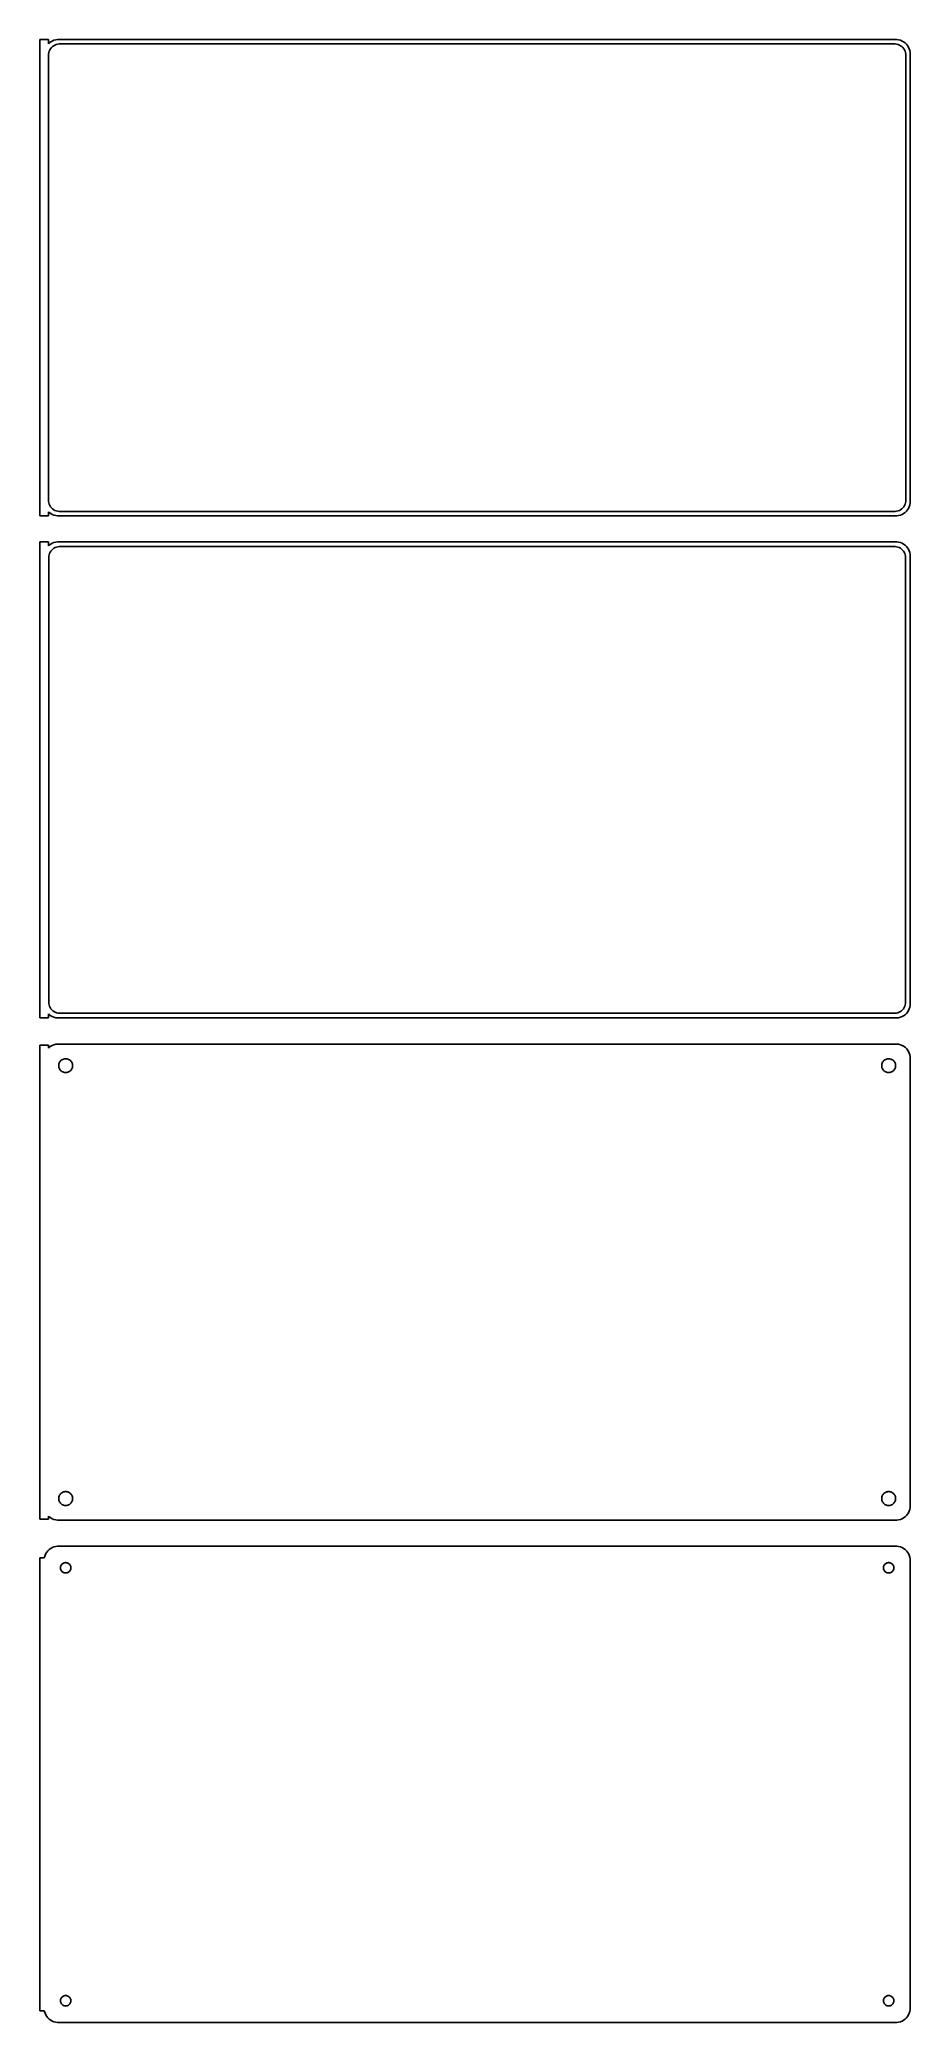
# Model space of a CAD drawing. Header units: metres. Extents: x -152 to 150, y 440 to 1126.
import ezdxf

# ---------------------------------------------------------------- set-up
doc = ezdxf.new("R2010")
doc.units = ezdxf.units.M

msp = doc.modelspace()

# ---------------------------------------------------------------- linework, layer by layer
for p, q in [((-148.5, 1126.49), (-151.5, 1126.49)), ((-151.5, 1126.49), (-151.5, 961.51)), ((-148.5, 1125.06), (-148.5, 1126.49)), ((-148.187, 1125.35), (-148.5, 1125.06)), ((-148.5, 1121), (-148.468, 1121.5)), ((-148.5, 967), (-148.5, 1121)), ((-148.468, 1121.5), (-148.374, 1121.99)), ((-148.374, 1121.99), (-148.219, 1122.47)), ((-148.219, 1122.47), (-148.005, 1122.93)), ((-147.679, 1125.72), (-148.187, 1125.35)), ((-148.005, 1122.93), (-147.736, 1123.35)), ((-147.736, 1123.35), (-147.416, 1123.74)), ((-147.129, 1126.02), (-147.679, 1125.72)), ((-147.416, 1123.74), (-147.05, 1124.08)), ((-146.545, 1126.26), (-147.129, 1126.02)), ((-147.05, 1124.08), (-146.643, 1124.38)), ((-146.643, 1124.38), (-146.203, 1124.62)), ((-145.937, 1126.41), (-146.545, 1126.26)), ((-146.203, 1124.62), (-145.736, 1124.8)), ((-145.314, 1126.49), (-145.937, 1126.41)), ((-145.736, 1124.8), (-145.25, 1124.93)), ((145.314, 1126.49), (-145.314, 1126.49)), ((-145.25, 1124.93), (-144.751, 1124.99)), ((-144.751, 1124.99), (144.751, 1124.99)), ((144.751, 1124.99), (145.25, 1124.93)), ((145.25, 1124.93), (145.736, 1124.8)), ((145.937, 1126.41), (145.314, 1126.49)), ((145.736, 1124.8), (146.203, 1124.62)), ((146.545, 1126.26), (145.937, 1126.41)), ((146.203, 1124.62), (146.643, 1124.38)), ((147.129, 1126.02), (146.545, 1126.26)), ((146.643, 1124.38), (147.05, 1124.08)), ((147.05, 1124.08), (147.416, 1123.74)), ((147.679, 1125.72), (147.129, 1126.02)), ((147.416, 1123.74), (147.736, 1123.35)), ((148.187, 1125.35), (147.679, 1125.72)), ((147.736, 1123.35), (148.005, 1122.93)), ((148.005, 1122.93), (148.219, 1122.47)), ((148.645, 1124.92), (148.187, 1125.35)), ((148.219, 1122.47), (148.374, 1121.99)), ((148.374, 1121.99), (148.468, 1121.5)), ((148.468, 1121.5), (148.5, 1121)), ((148.5, 1121), (148.5, 967)), ((149.045, 1124.44), (148.645, 1124.92)), ((149.382, 1123.91), (149.045, 1124.44)), ((149.649, 1123.34), (149.382, 1123.91)), ((149.843, 1122.74), (149.649, 1123.34)), ((149.961, 1122.13), (149.843, 1122.74)), ((150, 1121.5), (149.961, 1122.13)), ((150, 966.5), (150, 1121.5)), ((-148.468, 966.499), (-148.5, 967)), ((-148.5, 962.941), (-148.187, 962.647)), ((-148.5, 961.51), (-148.5, 962.941)), ((-148.374, 966.005), (-148.468, 966.499)), ((-148.219, 965.528), (-148.374, 966.005)), ((-148.005, 965.073), (-148.219, 965.528)), ((-148.187, 962.647), (-147.679, 962.278)), ((-147.736, 964.649), (-148.005, 965.073)), ((-147.416, 964.262), (-147.736, 964.649)), ((-147.679, 962.278), (-147.129, 961.976)), ((-147.05, 963.918), (-147.416, 964.262)), ((-147.129, 961.976), (-146.545, 961.745)), ((-146.643, 963.623), (-147.05, 963.918)), ((-146.203, 963.381), (-146.643, 963.623)), ((-145.736, 963.196), (-146.203, 963.381)), ((-145.25, 963.071), (-145.736, 963.196)), ((-144.751, 963.008), (-145.25, 963.071)), ((144.751, 963.008), (-144.751, 963.008)), ((145.25, 963.071), (144.751, 963.008)), ((145.736, 963.196), (145.25, 963.071)), ((146.203, 963.381), (145.736, 963.196)), ((146.643, 963.623), (146.203, 963.381)), ((146.545, 961.745), (147.129, 961.976)), ((147.05, 963.918), (146.643, 963.623)), ((147.416, 964.262), (147.05, 963.918)), ((147.129, 961.976), (147.679, 962.278)), ((147.736, 964.649), (147.416, 964.262)), ((147.679, 962.278), (148.187, 962.647)), ((148.005, 965.073), (147.736, 964.649)), ((148.219, 965.528), (148.005, 965.073)), ((148.187, 962.647), (148.645, 963.077)), ((148.374, 966.005), (148.219, 965.528)), ((148.468, 966.499), (148.374, 966.005)), ((148.5, 967), (148.468, 966.499)), ((148.645, 963.077), (149.045, 963.561)), ((149.045, 963.561), (149.382, 964.091)), ((149.382, 964.091), (149.649, 964.659)), ((149.649, 964.659), (149.843, 965.257)), ((149.843, 965.257), (149.961, 965.873)), ((149.961, 965.873), (150, 966.5)), ((-151.5, 961.51), (-148.5, 961.51)), ((-146.545, 961.745), (-145.937, 961.589)), ((-145.937, 961.589), (-145.314, 961.51)), ((-145.314, 961.51), (145.314, 961.51)), ((145.314, 961.51), (145.937, 961.589)), ((145.937, 961.589), (146.545, 961.745)), ((-148.5, 952.49), (-151.5, 952.49)), ((-151.5, 952.49), (-151.5, 787.51)), ((-148.5, 951.059), (-148.5, 952.49)), ((-148.187, 951.353), (-148.5, 951.059)), ((-148.251, 947.963), (-148.101, 948.426)), ((-147.679, 951.722), (-148.187, 951.353)), ((-148.101, 948.426), (-147.894, 948.866)), ((-147.894, 948.866), (-147.633, 949.276)), ((-147.129, 952.024), (-147.679, 951.722)), ((-147.633, 949.276), (-147.323, 949.651)), ((-147.323, 949.651), (-146.969, 949.984)), ((-146.545, 952.255), (-147.129, 952.024)), ((-146.969, 949.984), (-146.575, 950.27)), ((-146.575, 950.27), (-146.149, 950.504)), ((-145.937, 952.411), (-146.545, 952.255)), ((-146.149, 950.504), (-145.697, 950.683)), ((-145.314, 952.49), (-145.937, 952.411)), ((-145.697, 950.683), (-145.226, 950.804)), ((145.314, 952.49), (-145.314, 952.49)), ((-145.226, 950.804), (-144.743, 950.865)), ((-144.743, 950.865), (144.743, 950.865)), ((144.743, 950.865), (145.226, 950.804)), ((145.226, 950.804), (145.697, 950.683)), ((145.937, 952.411), (145.314, 952.49)), ((145.697, 950.683), (146.149, 950.504)), ((146.545, 952.255), (145.937, 952.411)), ((146.149, 950.504), (146.575, 950.27)), ((147.129, 952.024), (146.545, 952.255)), ((146.575, 950.27), (146.969, 949.984)), ((146.969, 949.984), (147.323, 949.651)), ((147.679, 951.722), (147.129, 952.024)), ((147.323, 949.651), (147.633, 949.276)), ((147.633, 949.276), (147.894, 948.866)), ((148.187, 951.353), (147.679, 951.722)), ((147.894, 948.866), (148.101, 948.426)), ((148.101, 948.426), (148.251, 947.963)), ((148.645, 950.923), (148.187, 951.353)), ((149.045, 950.439), (148.645, 950.923)), ((149.382, 949.909), (149.045, 950.439)), ((149.649, 949.341), (149.382, 949.909)), ((149.843, 948.743), (149.649, 949.341)), ((149.961, 948.127), (149.843, 948.743)), ((150, 947.5), (149.961, 948.127)), ((-148.373, 947), (-148.342, 947.485)), ((-148.373, 793), (-148.373, 947)), ((-148.342, 947.485), (-148.251, 947.963)), ((148.251, 947.963), (148.342, 947.485)), ((148.342, 947.485), (148.373, 947)), ((148.373, 947), (148.373, 793)), ((150, 792.5), (150, 947.5)), ((-148.342, 792.515), (-148.373, 793)), ((-148.251, 792.037), (-148.342, 792.515)), ((-148.101, 791.574), (-148.251, 792.037)), ((-147.894, 791.134), (-148.101, 791.574)), ((-147.633, 790.724), (-147.894, 791.134)), ((-147.323, 790.349), (-147.633, 790.724)), ((-146.969, 790.016), (-147.323, 790.349)), ((147.323, 790.349), (146.969, 790.016)), ((147.633, 790.724), (147.323, 790.349)), ((147.894, 791.134), (147.633, 790.724)), ((148.101, 791.574), (147.894, 791.134)), ((148.251, 792.037), (148.101, 791.574)), ((148.342, 792.515), (148.251, 792.037)), ((148.373, 793), (148.342, 792.515)), ((149.045, 789.561), (149.382, 790.091)), ((149.382, 790.091), (149.649, 790.659)), ((149.649, 790.659), (149.843, 791.257)), ((149.843, 791.257), (149.961, 791.873)), ((149.961, 791.873), (150, 792.5)), ((-151.5, 787.51), (-148.5, 787.51)), ((-148.5, 788.941), (-148.187, 788.647)), ((-148.5, 787.51), (-148.5, 788.941)), ((-148.187, 788.647), (-147.679, 788.278)), ((-147.679, 788.278), (-147.129, 787.976)), ((-147.129, 787.976), (-146.545, 787.745)), ((-146.575, 789.73), (-146.969, 790.016)), ((-146.149, 789.496), (-146.575, 789.73)), ((-146.545, 787.745), (-145.937, 787.589)), ((-145.697, 789.317), (-146.149, 789.496)), ((-145.937, 787.589), (-145.314, 787.51)), ((-145.226, 789.196), (-145.697, 789.317)), ((-145.314, 787.51), (145.314, 787.51)), ((-144.743, 789.135), (-145.226, 789.196)), ((144.743, 789.135), (-144.743, 789.135)), ((145.226, 789.196), (144.743, 789.135)), ((145.697, 789.317), (145.226, 789.196)), ((145.314, 787.51), (145.937, 787.589)), ((146.149, 789.496), (145.697, 789.317)), ((145.937, 787.589), (146.545, 787.745)), ((146.575, 789.73), (146.149, 789.496)), ((146.545, 787.745), (147.129, 787.976)), ((146.969, 790.016), (146.575, 789.73)), ((147.129, 787.976), (147.679, 788.278)), ((147.679, 788.278), (148.187, 788.647)), ((148.187, 788.647), (148.645, 789.077)), ((148.645, 789.077), (149.045, 789.561)), ((-148.5, 778.115), (-151.5, 778.115)), ((-151.5, 778.115), (-151.5, 613.885)), ((-148.5, 777.059), (-148.5, 778.115)), ((-148.187, 777.353), (-148.5, 777.059)), ((-147.679, 777.722), (-148.187, 777.353)), ((-147.129, 778.024), (-147.679, 777.722)), ((-146.545, 778.255), (-147.129, 778.024)), ((-145.937, 778.411), (-146.545, 778.255)), ((-145.314, 778.49), (-145.937, 778.411)), ((145.314, 778.49), (-145.314, 778.49)), ((145.937, 778.411), (145.314, 778.49)), ((146.545, 778.255), (145.937, 778.411)), ((147.129, 778.024), (146.545, 778.255)), ((147.679, 777.722), (147.129, 778.024)), ((148.187, 777.353), (147.679, 777.722)), ((148.645, 776.923), (148.187, 777.353)), ((149.045, 776.439), (148.645, 776.923)), ((149.382, 775.909), (149.045, 776.439)), ((-144.9, 771), (-144.881, 771.301)), ((-144.881, 770.699), (-144.9, 771)), ((-144.881, 771.301), (-144.825, 771.597)), ((-144.825, 770.403), (-144.881, 770.699)), ((-144.825, 771.597), (-144.731, 771.883)), ((-144.731, 770.117), (-144.825, 770.403)), ((-144.731, 771.883), (-144.603, 772.156)), ((-144.603, 769.844), (-144.731, 770.117)), ((-144.603, 772.156), (-144.442, 772.411)), ((-144.442, 769.589), (-144.603, 769.844)), ((-144.442, 772.411), (-144.25, 772.643)), ((-144.25, 769.357), (-144.442, 769.589)), ((-144.25, 772.643), (-144.03, 772.849)), ((-144.03, 772.849), (-143.786, 773.026)), ((-143.786, 773.026), (-143.522, 773.172)), ((-143.522, 773.172), (-143.242, 773.283)), ((-143.242, 773.283), (-142.95, 773.357)), ((-142.95, 773.357), (-142.651, 773.395)), ((-142.651, 773.395), (-142.349, 773.395)), ((-142.349, 773.395), (-142.05, 773.357)), ((-142.05, 773.357), (-141.758, 773.283)), ((-141.758, 773.283), (-141.478, 773.172)), ((-141.478, 773.172), (-141.214, 773.026)), ((-141.214, 773.026), (-140.97, 772.849)), ((-140.97, 772.849), (-140.75, 772.643)), ((-140.75, 772.643), (-140.558, 772.411)), ((-140.558, 769.589), (-140.75, 769.357)), ((-140.558, 772.411), (-140.397, 772.156)), ((-140.397, 769.844), (-140.558, 769.589)), ((-140.397, 772.156), (-140.269, 771.883)), ((-140.269, 770.117), (-140.397, 769.844)), ((-140.269, 771.883), (-140.175, 771.597)), ((-140.175, 770.403), (-140.269, 770.117)), ((-140.175, 771.597), (-140.119, 771.301)), ((-140.119, 770.699), (-140.175, 770.403)), ((-140.119, 771.301), (-140.1, 771)), ((-140.1, 771), (-140.119, 770.699)), ((140.1, 771), (140.119, 771.301)), ((140.119, 770.699), (140.1, 771)), ((140.119, 771.301), (140.175, 771.597)), ((140.175, 770.403), (140.119, 770.699)), ((140.175, 771.597), (140.269, 771.883)), ((140.269, 770.117), (140.175, 770.403)), ((140.269, 771.883), (140.397, 772.156)), ((140.397, 769.844), (140.269, 770.117)), ((140.397, 772.156), (140.558, 772.411)), ((140.558, 769.589), (140.397, 769.844)), ((140.558, 772.411), (140.75, 772.643)), ((140.75, 769.357), (140.558, 769.589)), ((140.75, 772.643), (140.97, 772.849)), ((140.97, 772.849), (141.214, 773.026)), ((141.214, 773.026), (141.478, 773.172)), ((141.478, 773.172), (141.758, 773.283)), ((141.758, 773.283), (142.05, 773.357)), ((142.05, 773.357), (142.349, 773.395)), ((142.349, 773.395), (142.651, 773.395)), ((142.651, 773.395), (142.95, 773.357)), ((142.95, 773.357), (143.242, 773.283)), ((143.242, 773.283), (143.522, 773.172)), ((143.522, 773.172), (143.786, 773.026)), ((143.786, 773.026), (144.03, 772.849)), ((144.03, 772.849), (144.25, 772.643)), ((144.25, 772.643), (144.442, 772.411)), ((144.442, 769.589), (144.25, 769.357)), ((144.442, 772.411), (144.603, 772.156)), ((144.603, 769.844), (144.442, 769.589)), ((144.603, 772.156), (144.731, 771.883)), ((144.731, 770.117), (144.603, 769.844)), ((144.731, 771.883), (144.825, 771.597)), ((144.825, 770.403), (144.731, 770.117)), ((144.825, 771.597), (144.881, 771.301)), ((144.881, 770.699), (144.825, 770.403)), ((144.881, 771.301), (144.9, 771)), ((144.9, 771), (144.881, 770.699)), ((149.649, 775.341), (149.382, 775.909)), ((149.843, 774.743), (149.649, 775.341)), ((149.961, 774.127), (149.843, 774.743)), ((150, 773.5), (149.961, 774.127)), ((150, 618.5), (150, 773.5)), ((-144.03, 769.151), (-144.25, 769.357)), ((-143.786, 768.974), (-144.03, 769.151)), ((-143.522, 768.828), (-143.786, 768.974)), ((-143.242, 768.717), (-143.522, 768.828)), ((-142.95, 768.643), (-143.242, 768.717)), ((-142.651, 768.605), (-142.95, 768.643)), ((-142.349, 768.605), (-142.651, 768.605)), ((-142.05, 768.643), (-142.349, 768.605)), ((-141.758, 768.717), (-142.05, 768.643)), ((-141.478, 768.828), (-141.758, 768.717)), ((-141.214, 768.974), (-141.478, 768.828)), ((-140.97, 769.151), (-141.214, 768.974)), ((-140.75, 769.357), (-140.97, 769.151)), ((140.97, 769.151), (140.75, 769.357)), ((141.214, 768.974), (140.97, 769.151)), ((141.478, 768.828), (141.214, 768.974)), ((141.758, 768.717), (141.478, 768.828)), ((142.05, 768.643), (141.758, 768.717)), ((142.349, 768.605), (142.05, 768.643)), ((142.651, 768.605), (142.349, 768.605)), ((142.95, 768.643), (142.651, 768.605)), ((143.242, 768.717), (142.95, 768.643)), ((143.522, 768.828), (143.242, 768.717)), ((143.786, 768.974), (143.522, 768.828)), ((144.03, 769.151), (143.786, 768.974)), ((144.25, 769.357), (144.03, 769.151)), ((-144.9, 621), (-144.881, 621.301)), ((-144.881, 620.699), (-144.9, 621)), ((-144.881, 621.301), (-144.825, 621.597)), ((-144.825, 620.403), (-144.881, 620.699)), ((-144.825, 621.597), (-144.731, 621.883)), ((-144.731, 620.117), (-144.825, 620.403)), ((-144.731, 621.883), (-144.603, 622.156)), ((-144.603, 619.844), (-144.731, 620.117)), ((-144.603, 622.156), (-144.442, 622.411)), ((-144.442, 619.589), (-144.603, 619.844)), ((-144.442, 622.411), (-144.25, 622.643)), ((-144.25, 619.357), (-144.442, 619.589)), ((-144.25, 622.643), (-144.03, 622.849)), ((-144.03, 619.151), (-144.25, 619.357)), ((-144.03, 622.849), (-143.786, 623.026)), ((-143.786, 618.974), (-144.03, 619.151)), ((-143.786, 623.026), (-143.522, 623.172)), ((-143.522, 618.828), (-143.786, 618.974)), ((-143.522, 623.172), (-143.242, 623.283)), ((-143.242, 618.717), (-143.522, 618.828)), ((-143.242, 623.283), (-142.95, 623.357)), ((-142.95, 618.643), (-143.242, 618.717)), ((-142.95, 623.357), (-142.651, 623.395)), ((-142.651, 618.605), (-142.95, 618.643)), ((-142.651, 623.395), (-142.349, 623.395)), ((-142.349, 618.605), (-142.651, 618.605)), ((-142.349, 623.395), (-142.05, 623.357)), ((-142.05, 618.643), (-142.349, 618.605)), ((-142.05, 623.357), (-141.758, 623.283)), ((-141.758, 618.717), (-142.05, 618.643)), ((-141.758, 623.283), (-141.478, 623.172)), ((-141.478, 618.828), (-141.758, 618.717)), ((-141.478, 623.172), (-141.214, 623.026)), ((-141.214, 618.974), (-141.478, 618.828)), ((-141.214, 623.026), (-140.97, 622.849)), ((-140.97, 619.151), (-141.214, 618.974)), ((-140.97, 622.849), (-140.75, 622.643)), ((-140.75, 619.357), (-140.97, 619.151)), ((-140.75, 622.643), (-140.558, 622.411)), ((-140.558, 619.589), (-140.75, 619.357)), ((-140.558, 622.411), (-140.397, 622.156)), ((-140.397, 619.844), (-140.558, 619.589)), ((-140.397, 622.156), (-140.269, 621.883)), ((-140.269, 620.117), (-140.397, 619.844)), ((-140.269, 621.883), (-140.175, 621.597)), ((-140.175, 620.403), (-140.269, 620.117)), ((-140.175, 621.597), (-140.119, 621.301)), ((-140.119, 620.699), (-140.175, 620.403)), ((-140.119, 621.301), (-140.1, 621)), ((-140.1, 621), (-140.119, 620.699)), ((140.1, 621), (140.119, 621.301)), ((140.119, 620.699), (140.1, 621)), ((140.119, 621.301), (140.175, 621.597)), ((140.175, 620.403), (140.119, 620.699)), ((140.175, 621.597), (140.269, 621.883)), ((140.269, 620.117), (140.175, 620.403)), ((140.269, 621.883), (140.397, 622.156)), ((140.397, 619.844), (140.269, 620.117)), ((140.397, 622.156), (140.558, 622.411)), ((140.558, 619.589), (140.397, 619.844)), ((140.558, 622.411), (140.75, 622.643)), ((140.75, 619.357), (140.558, 619.589)), ((140.75, 622.643), (140.97, 622.849)), ((140.97, 619.151), (140.75, 619.357)), ((140.97, 622.849), (141.214, 623.026)), ((141.214, 618.974), (140.97, 619.151)), ((141.214, 623.026), (141.478, 623.172)), ((141.478, 618.828), (141.214, 618.974)), ((141.478, 623.172), (141.758, 623.283)), ((141.758, 618.717), (141.478, 618.828)), ((141.758, 623.283), (142.05, 623.357)), ((142.05, 618.643), (141.758, 618.717)), ((142.05, 623.357), (142.349, 623.395)), ((142.349, 618.605), (142.05, 618.643)), ((142.349, 623.395), (142.651, 623.395)), ((142.651, 618.605), (142.349, 618.605)), ((142.651, 623.395), (142.95, 623.357)), ((142.95, 618.643), (142.651, 618.605)), ((142.95, 623.357), (143.242, 623.283)), ((143.242, 618.717), (142.95, 618.643)), ((143.242, 623.283), (143.522, 623.172)), ((143.522, 618.828), (143.242, 618.717)), ((143.522, 623.172), (143.786, 623.026)), ((143.786, 618.974), (143.522, 618.828)), ((143.786, 623.026), (144.03, 622.849)), ((144.03, 619.151), (143.786, 618.974)), ((144.03, 622.849), (144.25, 622.643)), ((144.25, 619.357), (144.03, 619.151)), ((144.25, 622.643), (144.442, 622.411)), ((144.442, 619.589), (144.25, 619.357)), ((144.442, 622.411), (144.603, 622.156)), ((144.603, 619.844), (144.442, 619.589)), ((144.603, 622.156), (144.731, 621.883)), ((144.731, 620.117), (144.603, 619.844)), ((144.731, 621.883), (144.825, 621.597)), ((144.825, 620.403), (144.731, 620.117)), ((144.825, 621.597), (144.881, 621.301)), ((144.881, 620.699), (144.825, 620.403)), ((144.881, 621.301), (144.9, 621)), ((144.9, 621), (144.881, 620.699)), ((149.961, 617.873), (150, 618.5)), ((-151.5, 613.885), (-148.5, 613.885)), ((-148.5, 613.885), (-148.5, 614.941)), ((-148.5, 614.941), (-148.187, 614.647)), ((-148.187, 614.647), (-147.679, 614.278)), ((-147.679, 614.278), (-147.129, 613.976)), ((-147.129, 613.976), (-146.545, 613.745)), ((-146.545, 613.745), (-145.937, 613.589)), ((-145.937, 613.589), (-145.314, 613.51)), ((-145.314, 613.51), (145.314, 613.51)), ((145.314, 613.51), (145.937, 613.589)), ((145.937, 613.589), (146.545, 613.745)), ((146.545, 613.745), (147.129, 613.976)), ((147.129, 613.976), (147.679, 614.278)), ((147.679, 614.278), (148.187, 614.647)), ((148.187, 614.647), (148.645, 615.077)), ((148.645, 615.077), (149.045, 615.561)), ((149.045, 615.561), (149.382, 616.091)), ((149.382, 616.091), (149.649, 616.659)), ((149.649, 616.659), (149.843, 617.257)), ((149.843, 617.257), (149.961, 617.873)), ((-149.9, 600.444), (-151.5, 600.444)), ((-151.5, 600.444), (-151.5, 443.556)), ((-149.843, 600.743), (-149.9, 600.444)), ((-149.649, 601.341), (-149.843, 600.743)), ((-149.382, 601.909), (-149.649, 601.341)), ((-149.045, 602.439), (-149.382, 601.909)), ((-148.645, 602.923), (-149.045, 602.439)), ((-148.187, 603.353), (-148.645, 602.923)), ((-147.679, 603.722), (-148.187, 603.353)), ((-147.129, 604.024), (-147.679, 603.722)), ((-146.545, 604.255), (-147.129, 604.024)), ((-145.937, 604.411), (-146.545, 604.255)), ((-145.314, 604.49), (-145.937, 604.411)), ((145.314, 604.49), (-145.314, 604.49)), ((-144.174, 597.663), (-144.077, 597.867)), ((-144.077, 597.867), (-143.956, 598.058)), ((-143.956, 598.058), (-143.812, 598.232)), ((-143.812, 598.232), (-143.647, 598.387)), ((-143.647, 598.387), (-143.464, 598.52)), ((-143.464, 598.52), (-143.266, 598.629)), ((-143.266, 598.629), (-143.056, 598.712)), ((-143.056, 598.712), (-142.837, 598.768)), ((-142.837, 598.768), (-142.613, 598.796)), ((-142.613, 598.796), (-142.387, 598.796)), ((-142.387, 598.796), (-142.163, 598.768)), ((-142.163, 598.768), (-141.944, 598.712)), ((-141.944, 598.712), (-141.734, 598.629)), ((-141.734, 598.629), (-141.536, 598.52)), ((-141.536, 598.52), (-141.353, 598.387)), ((-141.353, 598.387), (-141.188, 598.232)), ((-141.188, 598.232), (-141.044, 598.058)), ((-141.044, 598.058), (-140.923, 597.867)), ((-140.923, 597.867), (-140.826, 597.663)), ((140.826, 597.663), (140.923, 597.867)), ((140.923, 597.867), (141.044, 598.058)), ((141.044, 598.058), (141.188, 598.232)), ((141.188, 598.232), (141.353, 598.387)), ((141.353, 598.387), (141.536, 598.52)), ((141.536, 598.52), (141.734, 598.629)), ((141.734, 598.629), (141.944, 598.712)), ((141.944, 598.712), (142.163, 598.768)), ((142.163, 598.768), (142.387, 598.796)), ((142.387, 598.796), (142.613, 598.796)), ((142.613, 598.796), (142.837, 598.768)), ((142.837, 598.768), (143.056, 598.712)), ((143.056, 598.712), (143.266, 598.629)), ((143.266, 598.629), (143.464, 598.52)), ((143.464, 598.52), (143.647, 598.387)), ((143.647, 598.387), (143.812, 598.232)), ((143.812, 598.232), (143.956, 598.058)), ((143.956, 598.058), (144.077, 597.867)), ((144.077, 597.867), (144.174, 597.663)), ((145.937, 604.411), (145.314, 604.49)), ((146.545, 604.255), (145.937, 604.411)), ((147.129, 604.024), (146.545, 604.255)), ((147.679, 603.722), (147.129, 604.024)), ((148.187, 603.353), (147.679, 603.722)), ((148.645, 602.923), (148.187, 603.353)), ((149.045, 602.439), (148.645, 602.923)), ((149.382, 601.909), (149.045, 602.439)), ((149.649, 601.341), (149.382, 601.909)), ((149.843, 600.743), (149.649, 601.341)), ((149.961, 600.127), (149.843, 600.743)), ((150, 599.5), (149.961, 600.127)), ((150, 444.5), (150, 599.5)), ((-144.3, 597), (-144.286, 597.226)), ((-144.286, 596.774), (-144.3, 597)), ((-144.286, 597.226), (-144.243, 597.448)), ((-144.243, 596.552), (-144.286, 596.774)), ((-144.243, 597.448), (-144.174, 597.663)), ((-144.174, 596.337), (-144.243, 596.552)), ((-144.077, 596.133), (-144.174, 596.337)), ((-143.956, 595.942), (-144.077, 596.133)), ((-143.812, 595.768), (-143.956, 595.942)), ((-143.647, 595.613), (-143.812, 595.768)), ((-143.464, 595.48), (-143.647, 595.613)), ((-143.266, 595.371), (-143.464, 595.48)), ((-143.056, 595.288), (-143.266, 595.371)), ((-142.837, 595.232), (-143.056, 595.288)), ((-142.613, 595.204), (-142.837, 595.232)), ((-142.387, 595.204), (-142.613, 595.204)), ((-142.163, 595.232), (-142.387, 595.204)), ((-141.944, 595.288), (-142.163, 595.232)), ((-141.734, 595.371), (-141.944, 595.288)), ((-141.536, 595.48), (-141.734, 595.371)), ((-141.353, 595.613), (-141.536, 595.48)), ((-141.188, 595.768), (-141.353, 595.613)), ((-141.044, 595.942), (-141.188, 595.768)), ((-140.923, 596.133), (-141.044, 595.942)), ((-140.826, 596.337), (-140.923, 596.133)), ((-140.826, 597.663), (-140.757, 597.448)), ((-140.757, 596.552), (-140.826, 596.337)), ((-140.757, 597.448), (-140.714, 597.226)), ((-140.714, 596.774), (-140.757, 596.552)), ((-140.714, 597.226), (-140.7, 597)), ((-140.7, 597), (-140.714, 596.774)), ((140.7, 597), (140.714, 597.226)), ((140.714, 596.774), (140.7, 597)), ((140.714, 597.226), (140.757, 597.448)), ((140.757, 596.552), (140.714, 596.774)), ((140.757, 597.448), (140.826, 597.663)), ((140.826, 596.337), (140.757, 596.552)), ((140.923, 596.133), (140.826, 596.337)), ((141.044, 595.942), (140.923, 596.133)), ((141.188, 595.768), (141.044, 595.942)), ((141.353, 595.613), (141.188, 595.768)), ((141.536, 595.48), (141.353, 595.613)), ((141.734, 595.371), (141.536, 595.48)), ((141.944, 595.288), (141.734, 595.371)), ((142.163, 595.232), (141.944, 595.288)), ((142.387, 595.204), (142.163, 595.232)), ((142.613, 595.204), (142.387, 595.204)), ((142.837, 595.232), (142.613, 595.204)), ((143.056, 595.288), (142.837, 595.232)), ((143.266, 595.371), (143.056, 595.288)), ((143.464, 595.48), (143.266, 595.371)), ((143.647, 595.613), (143.464, 595.48)), ((143.812, 595.768), (143.647, 595.613)), ((143.956, 595.942), (143.812, 595.768)), ((144.077, 596.133), (143.956, 595.942)), ((144.174, 596.337), (144.077, 596.133)), ((144.174, 597.663), (144.243, 597.448)), ((144.243, 596.552), (144.174, 596.337)), ((144.243, 597.448), (144.286, 597.226)), ((144.286, 596.774), (144.243, 596.552)), ((144.286, 597.226), (144.3, 597)), ((144.3, 597), (144.286, 596.774)), ((-144.3, 447), (-144.286, 447.226)), ((-144.286, 446.774), (-144.3, 447)), ((-144.286, 447.226), (-144.243, 447.448)), ((-144.243, 446.552), (-144.286, 446.774)), ((-144.243, 447.448), (-144.174, 447.663)), ((-144.174, 446.337), (-144.243, 446.552)), ((-144.174, 447.663), (-144.077, 447.867)), ((-144.077, 447.867), (-143.956, 448.058)), ((-143.956, 448.058), (-143.812, 448.232)), ((-143.812, 448.232), (-143.647, 448.387)), ((-143.647, 448.387), (-143.464, 448.52)), ((-143.464, 448.52), (-143.266, 448.629)), ((-143.266, 448.629), (-143.056, 448.712)), ((-143.056, 448.712), (-142.837, 448.768)), ((-142.837, 448.768), (-142.613, 448.796)), ((-142.613, 448.796), (-142.387, 448.796)), ((-142.387, 448.796), (-142.163, 448.768)), ((-142.163, 448.768), (-141.944, 448.712)), ((-141.944, 448.712), (-141.734, 448.629)), ((-141.734, 448.629), (-141.536, 448.52)), ((-141.536, 448.52), (-141.353, 448.387)), ((-141.353, 448.387), (-141.188, 448.232)), ((-141.188, 448.232), (-141.044, 448.058)), ((-141.044, 448.058), (-140.923, 447.867)), ((-140.923, 447.867), (-140.826, 447.663)), ((-140.826, 447.663), (-140.757, 447.448)), ((-140.757, 446.552), (-140.826, 446.337)), ((-140.757, 447.448), (-140.714, 447.226)), ((-140.714, 446.774), (-140.757, 446.552)), ((-140.714, 447.226), (-140.7, 447)), ((-140.7, 447), (-140.714, 446.774)), ((140.7, 447), (140.714, 447.226)), ((140.714, 446.774), (140.7, 447)), ((140.714, 447.226), (140.757, 447.448)), ((140.757, 446.552), (140.714, 446.774)), ((140.757, 447.448), (140.826, 447.663)), ((140.826, 446.337), (140.757, 446.552)), ((140.826, 447.663), (140.923, 447.867)), ((140.923, 447.867), (141.044, 448.058)), ((141.044, 448.058), (141.188, 448.232)), ((141.188, 448.232), (141.353, 448.387)), ((141.353, 448.387), (141.536, 448.52)), ((141.536, 448.52), (141.734, 448.629)), ((141.734, 448.629), (141.944, 448.712)), ((141.944, 448.712), (142.163, 448.768)), ((142.163, 448.768), (142.387, 448.796)), ((142.387, 448.796), (142.613, 448.796)), ((142.613, 448.796), (142.837, 448.768)), ((142.837, 448.768), (143.056, 448.712)), ((143.056, 448.712), (143.266, 448.629)), ((143.266, 448.629), (143.464, 448.52)), ((143.464, 448.52), (143.647, 448.387)), ((143.647, 448.387), (143.812, 448.232)), ((143.812, 448.232), (143.956, 448.058)), ((143.956, 448.058), (144.077, 447.867)), ((144.077, 447.867), (144.174, 447.663)), ((144.174, 447.663), (144.243, 447.448)), ((144.243, 446.552), (144.174, 446.337)), ((144.243, 447.448), (144.286, 447.226)), ((144.286, 446.774), (144.243, 446.552)), ((144.286, 447.226), (144.3, 447)), ((144.3, 447), (144.286, 446.774)), ((-151.5, 443.556), (-149.9, 443.556)), ((-149.9, 443.556), (-149.843, 443.257)), ((-149.843, 443.257), (-149.649, 442.659)), ((-149.649, 442.659), (-149.382, 442.091)), ((-149.382, 442.091), (-149.045, 441.561)), ((-149.045, 441.561), (-148.645, 441.077)), ((-148.645, 441.077), (-148.187, 440.647)), ((-148.187, 440.647), (-147.679, 440.278)), ((-147.679, 440.278), (-147.129, 439.976)), ((-147.129, 439.976), (-146.545, 439.745)), ((-146.545, 439.745), (-145.937, 439.589)), ((-144.077, 446.133), (-144.174, 446.337)), ((-143.956, 445.942), (-144.077, 446.133)), ((-143.812, 445.768), (-143.956, 445.942)), ((-143.647, 445.613), (-143.812, 445.768)), ((-143.464, 445.48), (-143.647, 445.613)), ((-143.266, 445.371), (-143.464, 445.48)), ((-143.056, 445.288), (-143.266, 445.371)), ((-142.837, 445.232), (-143.056, 445.288)), ((-142.613, 445.204), (-142.837, 445.232)), ((-142.387, 445.204), (-142.613, 445.204)), ((-142.163, 445.232), (-142.387, 445.204)), ((-141.944, 445.288), (-142.163, 445.232)), ((-141.734, 445.371), (-141.944, 445.288)), ((-141.536, 445.48), (-141.734, 445.371)), ((-141.353, 445.613), (-141.536, 445.48)), ((-141.188, 445.768), (-141.353, 445.613)), ((-141.044, 445.942), (-141.188, 445.768)), ((-140.923, 446.133), (-141.044, 445.942)), ((-140.826, 446.337), (-140.923, 446.133)), ((140.923, 446.133), (140.826, 446.337)), ((141.044, 445.942), (140.923, 446.133)), ((141.188, 445.768), (141.044, 445.942)), ((141.353, 445.613), (141.188, 445.768)), ((141.536, 445.48), (141.353, 445.613)), ((141.734, 445.371), (141.536, 445.48)), ((141.944, 445.288), (141.734, 445.371)), ((142.163, 445.232), (141.944, 445.288)), ((142.387, 445.204), (142.163, 445.232)), ((142.613, 445.204), (142.387, 445.204)), ((142.837, 445.232), (142.613, 445.204)), ((143.056, 445.288), (142.837, 445.232)), ((143.266, 445.371), (143.056, 445.288)), ((143.464, 445.48), (143.266, 445.371)), ((143.647, 445.613), (143.464, 445.48)), ((143.812, 445.768), (143.647, 445.613)), ((143.956, 445.942), (143.812, 445.768)), ((144.077, 446.133), (143.956, 445.942)), ((144.174, 446.337), (144.077, 446.133)), ((145.937, 439.589), (146.545, 439.745)), ((146.545, 439.745), (147.129, 439.976)), ((147.129, 439.976), (147.679, 440.278)), ((147.679, 440.278), (148.187, 440.647)), ((148.187, 440.647), (148.645, 441.077)), ((148.645, 441.077), (149.045, 441.561)), ((149.045, 441.561), (149.382, 442.091)), ((149.382, 442.091), (149.649, 442.659)), ((149.649, 442.659), (149.843, 443.257)), ((149.843, 443.257), (149.961, 443.873)), ((149.961, 443.873), (150, 444.5)), ((-145.937, 439.589), (-145.314, 439.51)), ((-145.314, 439.51), (145.314, 439.51)), ((145.314, 439.51), (145.937, 439.589))]:
    msp.add_line(p, q)

doc.saveas('drawing.dxf')
